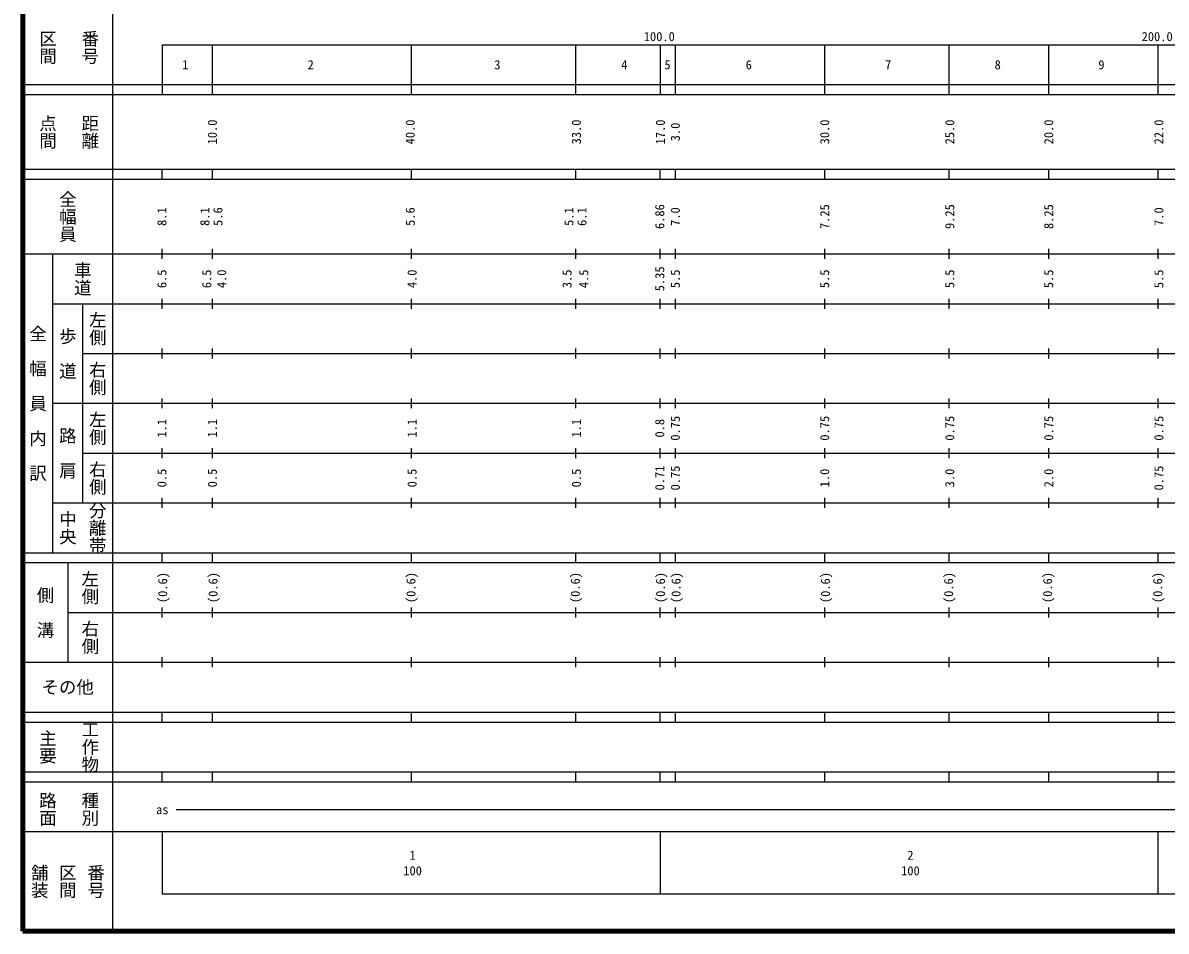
# Model space of a CAD drawing. Units: millimetres on the paper, enlarged 1000 times. Extents: x 40000 to 680000, y 20000 to 380000.
# Drawn here: x 40000 to 269649, y 20000 to 202409 of the extents above; entities that cross this region are included whole.
import ezdxf
from ezdxf.enums import TextEntityAlignment as Align

# ---------------------------------------------------------------- set-up
doc = ezdxf.new("R2010")
doc.units = ezdxf.units.MM
doc.header["$LTSCALE"] = 1000
doc.layers.add('M-TTL', color=2, linetype='Continuous', lineweight=140)
doc.layers.add('M-TTL-BAND', color=7, linetype='Continuous', lineweight=25)
doc.styles.add('@ＭＳ ゴシック', font='')
doc.styles.add('ＭＳ ゴシック', font='')
doc.styles.get('@ＭＳ ゴシック').set_extended_font_data('@MS Gothic')
doc.styles.get('ＭＳ ゴシック').set_extended_font_data('MS Gothic')

msp = doc.modelspace()

# ---------------------------------------------------------------- linework, layer by layer
at = {"layer": 'M-TTL'}
for p, q in [((40000, 380000), (40000, 20000)), ((40000, 20000), (680000, 20000))]:
    msp.add_line(p, q, dxfattribs=at)
at = {"layer": 'M-TTL-BAND'}
for p, q in [((58000, 370000), (58000, 20000)), ((68000, 198000), (579000, 198000)), ((68000, 198000), (68000, 188000)), ((78000, 198000), (78000, 188000)), ((118000, 198000), (118000, 188000)), ((151000, 198000), (151000, 188000)), ((168000, 198000), (168000, 188000)), ((171000, 198000), (171000, 188000)), ((201000, 198000), (201000, 188000)), ((226000, 198000), (226000, 188000)), ((246000, 198000), (246000, 188000)), ((268000, 198000), (268000, 188000)), ((40000, 190000), (579000, 190000)), ((40000, 188000), (579000, 188000)), ((40000, 173000), (579000, 173000)), ((68000, 171000), (68000, 173000)), ((78000, 173000), (78000, 171000)), ((118000, 173000), (118000, 171000)), ((151000, 173000), (151000, 171000)), ((168000, 171000), (168000, 173000)), ((171000, 173000), (171000, 171000)), ((201000, 173000), (201000, 171000)), ((226000, 173000), (226000, 171000)), ((246000, 173000), (246000, 171000)), ((268000, 173000), (268000, 171000)), ((40000, 171000), (579000, 171000)), ((68000, 155000), (68000, 157000)), ((78000, 157000), (78000, 155000)), ((118000, 157000), (118000, 155000)), ((151000, 157000), (151000, 155000)), ((168000, 155000), (168000, 157000)), ((171000, 157000), (171000, 155000)), ((201000, 157000), (201000, 155000)), ((226000, 157000), (226000, 155000)), ((246000, 157000), (246000, 155000)), ((268000, 157000), (268000, 155000)), ((40000, 156000), (579000, 156000)), ((46000, 96000), (46000, 156000)), ((68000, 145000), (68000, 147000)), ((78000, 147000), (78000, 145000)), ((118000, 147000), (118000, 145000)), ((151000, 147000), (151000, 145000)), ((168000, 145000), (168000, 147000)), ((171000, 147000), (171000, 145000)), ((201000, 147000), (201000, 145000)), ((226000, 147000), (226000, 145000)), ((246000, 147000), (246000, 145000)), ((268000, 147000), (268000, 145000)), ((46000, 146000), (579000, 146000)), ((52000, 146000), (52000, 106000)), ((52000, 136000), (579000, 136000)), ((68000, 135000), (68000, 137000)), ((78000, 137000), (78000, 135000)), ((118000, 137000), (118000, 135000)), ((151000, 137000), (151000, 135000)), ((168000, 135000), (168000, 137000)), ((171000, 137000), (171000, 135000)), ((201000, 137000), (201000, 135000)), ((226000, 137000), (226000, 135000)), ((246000, 137000), (246000, 135000)), ((268000, 137000), (268000, 135000)), ((68000, 125000), (68000, 127000)), ((78000, 127000), (78000, 125000)), ((118000, 127000), (118000, 125000)), ((151000, 127000), (151000, 125000)), ((168000, 125000), (168000, 127000)), ((171000, 127000), (171000, 125000)), ((201000, 127000), (201000, 125000)), ((226000, 127000), (226000, 125000)), ((246000, 127000), (246000, 125000)), ((268000, 127000), (268000, 125000)), ((46000, 126000), (579000, 126000)), ((52000, 116000), (579000, 116000)), ((68000, 115000), (68000, 117000)), ((78000, 117000), (78000, 115000)), ((118000, 117000), (118000, 115000)), ((151000, 117000), (151000, 115000)), ((168000, 115000), (168000, 117000)), ((171000, 117000), (171000, 115000)), ((201000, 117000), (201000, 115000)), ((226000, 117000), (226000, 115000)), ((246000, 117000), (246000, 115000)), ((268000, 117000), (268000, 115000)), ((46000, 106000), (579000, 106000)), ((68000, 105000), (68000, 107000)), ((78000, 107000), (78000, 105000)), ((118000, 107000), (118000, 105000)), ((151000, 107000), (151000, 105000)), ((168000, 105000), (168000, 107000)), ((171000, 107000), (171000, 105000)), ((201000, 107000), (201000, 105000)), ((226000, 107000), (226000, 105000)), ((246000, 107000), (246000, 105000)), ((268000, 107000), (268000, 105000)), ((40000, 96000), (579000, 96000)), ((68000, 94000), (68000, 96000)), ((78000, 96000), (78000, 94000)), ((118000, 96000), (118000, 94000)), ((151000, 96000), (151000, 94000)), ((168000, 94000), (168000, 96000)), ((171000, 96000), (171000, 94000)), ((201000, 96000), (201000, 94000)), ((226000, 96000), (226000, 94000)), ((246000, 96000), (246000, 94000)), ((268000, 96000), (268000, 94000)), ((40000, 94000), (579000, 94000)), ((49000, 94000), (49000, 74000)), ((68000, 83000), (68000, 85000)), ((78000, 85000), (78000, 83000)), ((118000, 85000), (118000, 83000)), ((151000, 85000), (151000, 83000)), ((168000, 83000), (168000, 85000)), ((171000, 85000), (171000, 83000)), ((201000, 85000), (201000, 83000)), ((226000, 85000), (226000, 83000)), ((246000, 85000), (246000, 83000)), ((268000, 85000), (268000, 83000)), ((49000, 84000), (579000, 84000)), ((40000, 74000), (579000, 74000)), ((68000, 73000), (68000, 75000)), ((78000, 75000), (78000, 73000)), ((118000, 75000), (118000, 73000)), ((151000, 75000), (151000, 73000)), ((168000, 73000), (168000, 75000)), ((171000, 75000), (171000, 73000)), ((201000, 75000), (201000, 73000)), ((226000, 75000), (226000, 73000)), ((246000, 75000), (246000, 73000)), ((268000, 75000), (268000, 73000)), ((40000, 64000), (579000, 64000)), ((68000, 62000), (68000, 64000)), ((78000, 64000), (78000, 62000)), ((118000, 64000), (118000, 62000)), ((151000, 64000), (151000, 62000)), ((168000, 62000), (168000, 64000)), ((171000, 64000), (171000, 62000)), ((201000, 64000), (201000, 62000)), ((226000, 64000), (226000, 62000)), ((246000, 64000), (246000, 62000)), ((268000, 64000), (268000, 62000)), ((40000, 62000), (579000, 62000)), ((40000, 52000), (579000, 52000)), ((68000, 50000), (68000, 52000)), ((78000, 52000), (78000, 50000)), ((118000, 52000), (118000, 50000)), ((151000, 52000), (151000, 50000)), ((168000, 50000), (168000, 52000)), ((171000, 52000), (171000, 50000)), ((201000, 52000), (201000, 50000)), ((226000, 52000), (226000, 50000)), ((246000, 52000), (246000, 50000)), ((268000, 52000), (268000, 50000)), ((40000, 50000), (579000, 50000)), ((70805, 44406), (565903, 44406)), ((40000, 40000), (579000, 40000)), ((68000, 40000), (68000, 27500)), ((168000, 40000), (168000, 27500)), ((268000, 40000), (268000, 27500)), ((68000, 27500), (579000, 27500))]:
    msp.add_line(p, q, dxfattribs=at)

# ---------------------------------------------------------------- texts
for s, height, rotation, style, p in [('区間', 2566, 270, '@ＭＳ ゴシック', (45000, 197500)), ('番号', 2566, 270, '@ＭＳ ゴシック', (53500, 197500)), ('点間', 2566, 270, '@ＭＳ ゴシック', (45000, 180500)), ('距離', 2566, 270, '@ＭＳ ゴシック', (53500, 180500)), ('10.0', 1833, 90, 'ＭＳ ゴシック', (78047, 180500)), ('40.0', 1833, 90, 'ＭＳ ゴシック', (117798, 180500)), ('33.0', 1833, 90, 'ＭＳ ゴシック', (151174, 180500)), ('17.0', 1833, 90, 'ＭＳ ゴシック', (168047, 180500)), ('3.0', 1833, 90, 'ＭＳ ゴシック', (171050, 180500)), ('30.0', 1833, 90, 'ＭＳ ゴシック', (201051, 180500)), ('25.0', 1833, 90, 'ＭＳ ゴシック', (226177, 180500)), ('20.0', 1833, 90, 'ＭＳ ゴシック', (246053, 180500)), ('22.0', 1833, 90, 'ＭＳ ゴシック', (268179, 180500)), ('全幅員', 2566, 270, '@ＭＳ ゴシック', (49000, 163500)), ('6.86', 1833, 90, 'ＭＳ ゴシック', (167921, 163500)), ('7.25', 1833, 90, 'ＭＳ ゴシック', (201051, 163500)), ('9.25', 1833, 90, 'ＭＳ ゴシック', (226177, 163500)), ('8.25', 1833, 90, 'ＭＳ ゴシック', (246053, 163500)), ('8.1', 1833, 90, 'ＭＳ ゴシック', (67921, 163500)), ('8.1', 1833, 90, 'ＭＳ ゴシック', (76547, 163500)), ('5.6', 1833, 90, 'ＭＳ ゴシック', (79172, 163500)), ('5.6', 1833, 90, 'ＭＳ ゴシック', (117798, 163500)), ('5.1', 1833, 90, 'ＭＳ ゴシック', (149674, 163500)), ('6.1', 1833, 90, 'ＭＳ ゴシック', (152299, 163500)), ('7.0', 1833, 90, 'ＭＳ ゴシック', (171050, 163500)), ('7.0', 1833, 90, 'ＭＳ ゴシック', (268179, 163500)), ('車道', 2566, 270, '@ＭＳ ゴシック', (52000, 151000)), ('6.5', 1833, 90, 'ＭＳ ゴシック', (67921, 151000)), ('6.5', 1833, 90, 'ＭＳ ゴシック', (76922, 151000)), ('4.0', 1833, 90, 'ＭＳ ゴシック', (79922, 151000)), ('4.0', 1833, 90, 'ＭＳ ゴシック', (118173, 151000)), ('3.5', 1833, 90, 'ＭＳ ゴシック', (149299, 151000)), ('4.5', 1833, 90, 'ＭＳ ゴシック', (152674, 151000)), ('5.35', 1833, 90, 'ＭＳ ゴシック', (167921, 151000)), ('5.5', 1833, 90, 'ＭＳ ゴシック', (171050, 151000)), ('5.5', 1833, 90, 'ＭＳ ゴシック', (201051, 151000)), ('5.5', 1833, 90, 'ＭＳ ゴシック', (226177, 151000)), ('5.5', 1833, 90, 'ＭＳ ゴシック', (246053, 151000)), ('5.5', 1833, 90, 'ＭＳ ゴシック', (268179, 151000)), ('左側', 2566, 270, '@ＭＳ ゴシック', (55000, 141000)), ('全\u3000幅\u3000員\u3000内\u3000訳', 2566, 270, '@ＭＳ ゴシック', (43000, 126000)), ('歩\u3000道', 2566, 270, '@ＭＳ ゴシック', (49000, 136000)), ('右側', 2566, 270, '@ＭＳ ゴシック', (55000, 131000)), ('左側', 2566, 270, '@ＭＳ ゴシック', (55000, 121000)), ('1.1', 1833, 90, 'ＭＳ ゴシック', (67921, 121000)), ('1.1', 1833, 90, 'ＭＳ ゴシック', (78047, 121000)), ('1.1', 1833, 90, 'ＭＳ ゴシック', (118173, 121000)), ('1.1', 1833, 90, 'ＭＳ ゴシック', (151174, 121000)), ('0.8', 1833, 90, 'ＭＳ ゴシック', (167921, 121000)), ('0.75', 1833, 90, 'ＭＳ ゴシック', (171050, 121000)), ('0.75', 1833, 90, 'ＭＳ ゴシック', (201051, 121000)), ('0.75', 1833, 90, 'ＭＳ ゴシック', (226177, 121000)), ('0.75', 1833, 90, 'ＭＳ ゴシック', (246053, 121000)), ('0.75', 1833, 90, 'ＭＳ ゴシック', (268179, 121000)), ('路\u3000肩', 2566, 270, '@ＭＳ ゴシック', (49000, 116000)), ('右側', 2566, 270, '@ＭＳ ゴシック', (55000, 111000)), ('0.5', 1833, 90, 'ＭＳ ゴシック', (67921, 111000)), ('0.5', 1833, 90, 'ＭＳ ゴシック', (78047, 111000)), ('0.5', 1833, 90, 'ＭＳ ゴシック', (118173, 111000)), ('0.5', 1833, 90, 'ＭＳ ゴシック', (151174, 111000)), ('0.71', 1833, 90, 'ＭＳ ゴシック', (167921, 111000)), ('0.75', 1833, 90, 'ＭＳ ゴシック', (171050, 111000)), ('1.0', 1833, 90, 'ＭＳ ゴシック', (201051, 111000)), ('3.0', 1833, 90, 'ＭＳ ゴシック', (226177, 111000)), ('2.0', 1833, 90, 'ＭＳ ゴシック', (246053, 111000)), ('0.75', 1833, 90, 'ＭＳ ゴシック', (268179, 111000)), ('分離帯', 2566, 270, '@ＭＳ ゴシック', (55000, 101000)), ('中央', 2566, 270, '@ＭＳ ゴシック', (49000, 101000)), ('左側', 2566, 270, '@ＭＳ ゴシック', (53500, 89000)), ('(0.6)', 1833, 90, 'ＭＳ ゴシック', (68073, 89000)), ('(0.6)', 1833, 90, 'ＭＳ ゴシック', (78198, 89000)), ('(0.6)', 1833, 90, 'ＭＳ ゴシック', (117949, 89000)), ('(0.6)', 1833, 90, 'ＭＳ ゴシック', (150951, 89000)), ('(0.6)', 1833, 90, 'ＭＳ ゴシック', (168073, 89000)), ('(0.6)', 1833, 90, 'ＭＳ ゴシック', (171201, 89000)), ('(0.6)', 1833, 90, 'ＭＳ ゴシック', (201202, 89000)), ('(0.6)', 1833, 90, 'ＭＳ ゴシック', (225953, 89000)), ('(0.6)', 1833, 90, 'ＭＳ ゴシック', (245829, 89000)), ('(0.6)', 1833, 90, 'ＭＳ ゴシック', (267955, 89000)), ('側\u3000溝', 2566, 270, '@ＭＳ ゴシック', (44500, 84000)), ('右側', 2566, 270, '@ＭＳ ゴシック', (53500, 79000)), ('主要', 2566, 270, '@ＭＳ ゴシック', (45000, 57000)), ('工作物', 2566, 270, '@ＭＳ ゴシック', (53500, 57000)), ('路面', 2566, 270, '@ＭＳ ゴシック', (45000, 44500)), ('種別', 2566, 270, '@ＭＳ ゴシック', (53500, 44500)), ('舗装', 2566, 270, '@ＭＳ ゴシック', (43333, 30000)), ('区間', 2566, 270, '@ＭＳ ゴシック', (49000, 30000)), ('番号', 2566, 270, '@ＭＳ ゴシック', (54667, 30000))]:
    msp.add_text(s, height=height, rotation=rotation, dxfattribs=dict(at, style=style)).set_placement(p, align=Align.MIDDLE_CENTER)
at = {"layer": 'M-TTL-BAND', "style": 'ＭＳ ゴシック'}
for s, p in [('100.0', (167844, 198195)), ('200.0', (267844, 198195))]:
    msp.add_text(s, height=1833, dxfattribs=at).set_placement(p, align=Align.BOTTOM_CENTER)
for s, height, p in [('1', 1833, (72645, 194000)), ('2', 1833, (97813, 194000)), ('3', 1833, (135314, 194000)), ('4', 1833, (160815, 194000)), ('5', 1833, (169492, 194000)), ('6', 1833, (185816, 194000)), ('7', 1833, (213817, 194000)), ('8', 1833, (235818, 194000)), ('9', 1833, (256652, 194000)), ('その他', 2566, (49000, 69000)), ('as', 1833, (68006, 44406)), ('1', 1833, (118288, 35238)), ('2', 1833, (218288, 35238)), ('100', 1833, (118288, 32131)), ('100', 1833, (218288, 32131))]:
    msp.add_text(s, height=height, dxfattribs=at).set_placement(p, align=Align.MIDDLE_CENTER)

doc.saveas('drawing.dxf')
